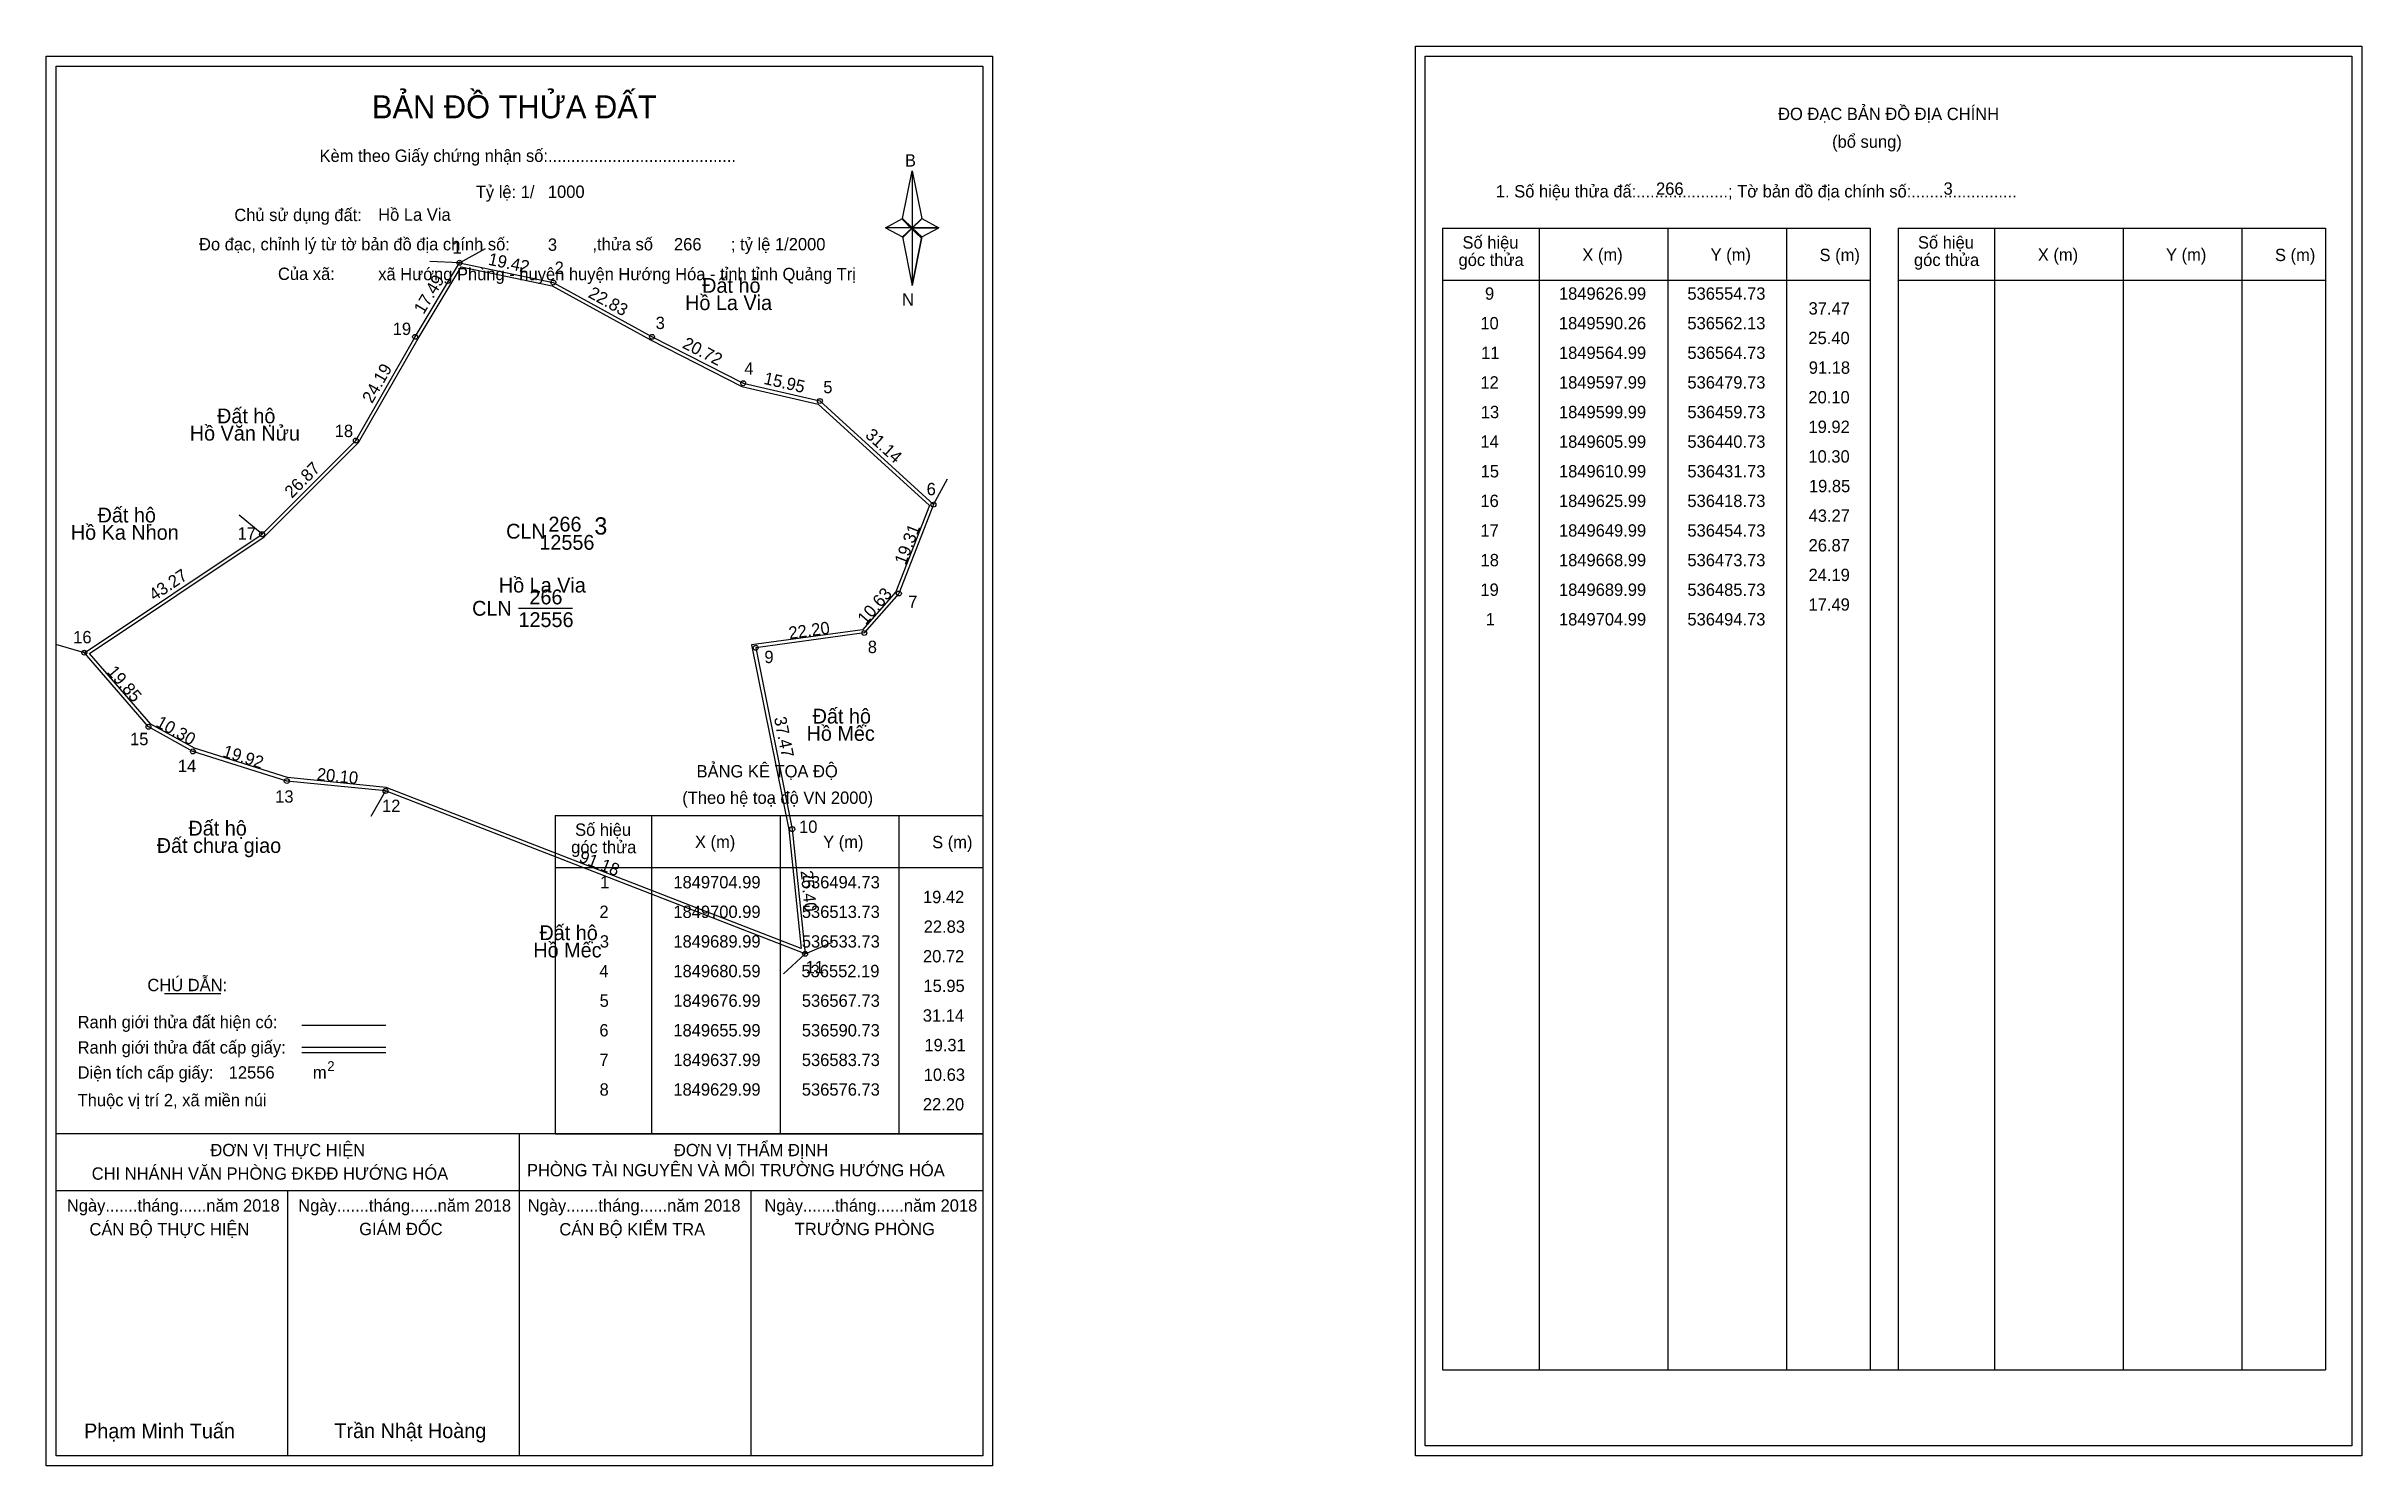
# Model space of a CAD drawing. Extents: x 536411 to 536880, y 1849461 to 1849749.
import ezdxf

# ---------------------------------------------------------------- set-up
doc = ezdxf.new("R2010")
doc.units = 0
for name, color, linetype in [('Level 1', 7, 'Continuous'), ('Level 10', 7, 'Continuous'), ('Level 11', 7, 'Continuous'), ('Level 13', 7, 'Continuous'), ('Level 2', 7, 'Continuous'), ('Level 27', 7, 'Continuous'), ('Level 3', 7, 'Continuous'), ('Level 36', 7, 'Continuous'), ('Level 4', 7, 'Continuous'), ('Level 49', 7, 'Continuous'), ('Level 5', 7, 'Continuous'), ('Level 53', 7, 'Continuous'), ('Level 55', 7, 'Continuous'), ('Level 6', 7, 'Continuous'), ('Level 63', 7, 'Continuous'), ('Level 7', 7, 'Continuous'), ('Level 9', 7, 'Continuous')]:
    doc.layers.add(name, color=color, linetype=linetype)

msp = doc.modelspace()

# ---------------------------------------------------------------- linework, layer by layer
at = {"layer": 'Level 1'}
for p, q in [((536413.03, 1849744.85), (536413.03, 1849744.85)), ((536690.35, 1849746.85), (536690.35, 1849746.85)), ((536584.45, 1849713.97), (536586.42, 1849723.61)), ((536586.42, 1849723.61), (536586.42, 1849712.09)), ((536586.42, 1849723.61), (536588.38, 1849713.97)), ((536581, 1849712.09), (536584.45, 1849713.97)), ((536584.45, 1849713.97), (536586.42, 1849712.09)), ((536586.27, 1849711.87), (536584.45, 1849713.75)), ((536586.42, 1849712.09), (536584.45, 1849710.25)), ((536586.27, 1849711.87), (536584.45, 1849710.03)), ((536584.45, 1849710.03), (536586.27, 1849711.87)), ((536584.45, 1849710.25), (536586.42, 1849700.39)), ((536588.24, 1849713.75), (536586.27, 1849711.87)), ((536586.27, 1849711.87), (536588.24, 1849713.75)), ((536588.24, 1849710.03), (536586.27, 1849711.87)), ((536588.38, 1849713.97), (536586.42, 1849712.09)), ((536586.42, 1849712.09), (536586.42, 1849700.39)), ((536586.42, 1849712.09), (536591.83, 1849712.09)), ((536586.42, 1849712.09), (536588.38, 1849710.25)), ((536588.38, 1849710.25), (536586.42, 1849700.39)), ((536588.38, 1849710.25), (536591.83, 1849712.09)), ((536693.88, 1849712), (536780.48, 1849712)), ((536713.47, 1849480.73), (536713.47, 1849712)), ((536739.54, 1849480.73), (536739.54, 1849712)), ((536763.52, 1849712), (536763.52, 1849480.73)), ((536780.48, 1849712), (536780.48, 1849480.73)), ((536786.14, 1849712), (536872.74, 1849712)), ((536805.73, 1849480.73), (536805.73, 1849712)), ((536831.8, 1849480.73), (536831.8, 1849712)), ((536855.77, 1849712), (536855.77, 1849480.73)), ((536872.74, 1849712), (536872.74, 1849480.73)), ((536693.88, 1849701.47), (536780.48, 1849701.47)), ((536786.14, 1849701.47), (536872.74, 1849701.47)), ((536514.12, 1849593.03), (536600.72, 1849593.03)), ((536533.71, 1849528.5), (536533.71, 1849593.03)), ((536559.78, 1849528.5), (536559.78, 1849593.03)), ((536583.75, 1849593.03), (536583.75, 1849528.5)), ((536514.12, 1849582.5), (536600.72, 1849582.5)), ((536434.94, 1849556.92), (536446.35, 1849556.92)), ((536462.81, 1849550.51), (536479.82, 1849550.51)), ((536462.81, 1849546.07), (536479.82, 1849546.07)), ((536462.81, 1849544.97), (536479.82, 1849544.97)), ((536519.85, 1849528.5), (536413.02, 1849528.5)), ((536600.72, 1849528.5), (536495.88, 1849528.5)), ((536506.87, 1849463.28), (536506.87, 1849528.5)), ((536514.12, 1849528.5), (536600.72, 1849528.5)), ((536600.72, 1849516.95), (536413.02, 1849516.95)), ((536459.95, 1849463.28), (536459.95, 1849516.95)), ((536553.8, 1849463.28), (536553.8, 1849516.95)), ((536693.88, 1849480.73), (536872.74, 1849480.73)), ((536600.72, 1849463.28), (536600.72, 1849463.28)), ((536878.05, 1849465.28), (536878.05, 1849465.28))]:
    msp.add_line(p, q, dxfattribs=at)
for points in [[(536584.45, 1849713.97), (536586.42, 1849723.61), (536586.42, 1849712.09)], [(536581, 1849712.09), (536584.45, 1849710.25), (536586.42, 1849712.09)], [(536586.42, 1849712.09), (536588.38, 1849713.97), (536591.83, 1849712.09)], [(536586.42, 1849712.09), (536586.42, 1849700.39), (536588.38, 1849710.25)]]:
    msp.add_lwpolyline(points, close=True, dxfattribs=at)
at = {"layer": 'Level 10'}
for points in [[(536418.73, 1849625.99), (536454.73, 1849649.99), (536473.73, 1849668.99), (536485.73, 1849689.99), (536494.73, 1849704.99), (536513.73, 1849700.99), (536533.73, 1849689.99), (536552.19, 1849680.59), (536567.73, 1849676.99), (536590.73, 1849655.99), (536583.73, 1849637.99), (536576.73, 1849629.99), (536554.73, 1849626.99), (536562.13, 1849590.26), (536564.73, 1849564.99), (536479.73, 1849597.99), (536459.73, 1849599.99), (536440.73, 1849605.99), (536431.73, 1849610.99)], [(536419.78, 1849625.85), (536455.18, 1849649.45), (536474.29, 1849668.56), (536486.33, 1849689.64), (536495.07, 1849704.2), (536513.48, 1849700.33), (536533.4, 1849689.37), (536551.95, 1849679.93), (536567.39, 1849676.35), (536589.9, 1849655.8), (536583.12, 1849638.36), (536576.38, 1849630.65), (536553.9, 1849627.58), (536561.44, 1849590.15), (536563.92, 1849566.06), (536479.89, 1849598.68), (536459.87, 1849600.68), (536441.01, 1849606.64), (536432.18, 1849611.54)]]:
    msp.add_lwpolyline(points, close=True, dxfattribs=at)
at = {"layer": 'Level 11'}
for centre in [(536494.73, 1849704.99), (536513.73, 1849700.99), (536485.73, 1849689.99), (536533.73, 1849689.99), (536552.19, 1849680.59), (536567.73, 1849676.99), (536473.73, 1849668.99), (536590.73, 1849655.99), (536454.73, 1849649.99), (536583.73, 1849637.99), (536576.73, 1849629.99), (536418.73, 1849625.99), (536418.73, 1849625.99), (536554.73, 1849626.99), (536431.73, 1849610.99), (536440.73, 1849605.99), (536459.73, 1849599.99), (536479.73, 1849597.99), (536562.13, 1849590.26), (536564.73, 1849564.99)]:
    msp.add_circle(centre, 0.5, dxfattribs=at)
at = {"layer": 'Level 27'}
for p, q in [((536494.73, 1849704.99), (536488.74, 1849705.28)), ((536494.73, 1849704.99), (536500, 1849707.87)), ((536590.73, 1849655.99), (536593.61, 1849661.25)), ((536454.73, 1849649.99), (536450.12, 1849653.83)), ((536418.73, 1849625.99), (536412.97, 1849627.67)), ((536479.73, 1849597.99), (536476.74, 1849592.79)), ((536564.73, 1849564.99), (536560.34, 1849560.9)), ((536564.73, 1849564.99), (536570.25, 1849567.35))]:
    msp.add_line(p, q, dxfattribs=at)
at = {"layer": 'Level 3'}
for p, q in [((536693.88, 1849712), (536693.88, 1849480.73)), ((536786.14, 1849712), (536786.14, 1849480.73)), ((536514.12, 1849593.03), (536514.12, 1849528.5))]:
    msp.add_line(p, q, dxfattribs=at)
at = {"layer": 'Level 63'}
for points in [[(536688.35, 1849748.85), (536880.05, 1849748.85), (536880.05, 1849463.28), (536688.35, 1849463.28)], [(536411.02, 1849746.85), (536602.72, 1849746.85), (536602.72, 1849461.28), (536411.02, 1849461.28)], [(536413.02, 1849744.85), (536600.72, 1849744.85), (536600.72, 1849463.28), (536413.02, 1849463.28)], [(536690.35, 1849746.85), (536878.05, 1849746.85), (536878.05, 1849465.28), (536690.35, 1849465.28)]]:
    msp.add_lwpolyline(points, close=True, dxfattribs=at)
at = {"layer": 'Level 9'}
msp.add_line((536506.67, 1849634.99), (536517.59, 1849634.99), dxfattribs=at)

# ---------------------------------------------------------------- texts
at = {"layer": 'Level 1'}
for s, height, p in [('BẢN ĐỒ THỬA ĐẤT', 4.6657, (536476.99, 1849734.26)), ('ĐO ĐẠC BẢN ĐỒ ĐỊA CHÍNH', 2.5, (536761.83, 1849733.91)), ('Kèm theo Giấy chứng nhận số:.........................................', 2.5, (536466.37, 1849725.43)), ('(bổ sung)', 2.5, (536772.77, 1849728.29)), ('B', 2.5, (536584.96, 1849724.49)), ('1. Số hiệu thửa đấ:....................; Tờ bản đồ địa chính số:.......................', 2.5, (536704.66, 1849718.23)), ('Chủ sử dụng đất:', 2.5, (536449.11, 1849713.44)), ('Đo đạc, chỉnh lý từ tờ bản đồ địa chính số:                  ,thửa số                 ; tỷ lệ 1/2000', 2.5, (536441.96, 1849707.51)), ('Số hiệu', 2.5, (536697.9, 1849707.87)), ('Số hiệu', 2.5, (536790.16, 1849707.87)), ('góc thửa', 2.5, (536697.1, 1849704.34)), ('X (m)', 2.5, (536722.18, 1849705.39)), ('Y (m)', 2.5, (536748.16, 1849705.39)), ('S (m)', 2.5, (536770.23, 1849705.34)), ('góc thửa', 2.5, (536789.36, 1849704.34)), ('X (m)', 2.5, (536814.44, 1849705.39)), ('Y (m)', 2.5, (536840.41, 1849705.39)), ('S (m)', 2.5, (536862.49, 1849705.34)), ('Của xã:', 2.5, (536457.95, 1849701.51)), ('N', 2.5, (536584.36, 1849696.32)), ('BẢNG KÊ TỌA ĐỘ', 2.5, (536542.75, 1849600.73)), ('(Theo hệ toạ độ VN 2000)', 2.5, (536539.85, 1849595.37)), ('góc thửa', 2.5, (536517.34, 1849585.36)), ('Số hiệu', 2.5, (536518.14, 1849588.89)), ('X (m)', 2.5, (536542.42, 1849586.42)), ('Y (m)', 2.5, (536568.39, 1849586.42)), ('S (m)', 2.5, (536590.47, 1849586.37)), ('CHÚ DẪN:', 2.5, (536431.5, 1849557.42)), ('Ranh giới thửa đất hiện có:', 2.5, (536417.37, 1849549.92)), ('Ranh giới thửa đất cấp giấy:', 2.5, (536417.37, 1849544.78)), ('Diện tích cấp giấy:', 2.5, (536417.37, 1849539.7)), ('m', 2.5, (536465.03, 1849539.72)), ('2', 2, (536467.93, 1849541.23)), ('Thuộc vị trí 2, xã miền núi', 2.5, (536417.37, 1849534.1)), ('ĐƠN VỊ THỰC HIỆN', 2.5, (536444.26, 1849523.98)), ('ĐƠN VỊ THẨM ĐỊNH', 2.5, (536538.16, 1849523.98)), ('CHI NHÁNH VĂN PHÒNG ĐKĐĐ HƯỚNG HÓA', 2.5, (536420.22, 1849519.22)), ('PHÒNG TÀI NGUYÊN VÀ MÔI TRƯỜNG HƯỚNG HÓA', 2.5, (536508.39, 1849519.91)), ('Ngày.......tháng......năm 2018', 2.5, (536415.19, 1849512.75)), ('Ngày.......tháng......năm 2018', 2.5, (536462.06, 1849512.75)), ('Ngày.......tháng......năm 2018', 2.5, (536508.54, 1849512.75)), ('Ngày.......tháng......năm 2018', 2.5, (536556.5, 1849512.75)), ('CÁN BỘ THỰC HIỆN', 2.5, (536419.77, 1849507.93)), ('GIÁM ĐỐC', 2.5, (536474.41, 1849507.99)), ('CÁN BỘ KIỂM TRA', 2.5, (536514.95, 1849507.93)), ('TRƯỞNG PHÒNG', 2.5, (536562.64, 1849507.99)), ('Trần Nhật Hoàng', 3, (536469.38, 1849466.87)), ('Phạm Minh Tuấn', 3, (536418.68, 1849466.82))]:
    msp.add_text(s, height=height, dxfattribs=at).set_placement(p)
at = {"layer": 'Level 11'}
msp.add_text('Tỷ lệ: 1/', height=2.5, dxfattribs=at).set_placement((536498.03, 1849718.12))
at = {"layer": 'Level 13'}
for s, p in [('CLN', (536497.28, 1849633.49)), ('266', (536508.89, 1849635.79)), ('12556', (536506.67, 1849631.19))]:
    msp.add_text(s, height=3, dxfattribs=at).set_placement(p)
at = {"layer": 'Level 2'}
msp.add_text('Hồ La Via', height=3, dxfattribs=at).set_placement((536502.7, 1849638.19))
at = {"layer": 'Level 3'}
msp.add_text('CLN', height=3, dxfattribs=at).set_placement((536504.17, 1849649.11))
at = {"layer": 'Level 36'}
for s, p in [('Đất hộ', (536543.88, 1849698.91)), ('Hồ La Via', (536540.42, 1849695.41)), ('Hồ Văn Nửu', (536440.09, 1849668.97)), ('Đất hộ', (536445.61, 1849672.47)), ('Đất hộ', (536421.41, 1849652.38)), ('Hồ Ka Nhon', (536415.99, 1849648.88)), ('Hồ Mếc', (536565.03, 1849608.14)), ('Đất hộ', (536566.26, 1849611.64)), ('Đất hộ', (536439.82, 1849588.94)), ('Đất chưa giao', (536433.39, 1849585.44)), ('Đất hộ', (536510.91, 1849567.76)), ('Hồ Mếc', (536509.68, 1849564.26))]:
    msp.add_text(s, height=3, dxfattribs=at).set_placement(p)
at = {"layer": 'Level 4'}
msp.add_text('266', height=3, dxfattribs=at).set_placement((536512.74, 1849650.55))
at = {"layer": 'Level 49'}
for s, rotation, p in [('19.42', 348.1113, (536500.4, 1849704.61)), ('17.49', 59.0362, (536487.45, 1849694.41)), ('22.83', 331.1892, (536520.61, 1849698.12)), ('20.72', 333.0144, (536539.69, 1849687.85)), ('24.19', 60.2551, (536477.01, 1849676.35)), ('15.95', 346.9569, (536556.21, 1849680.48)), ('31.14', 317.6026, (536576.75, 1849669.84)), ('26.87', 45, (536460.78, 1849657.18)), ('19.31', 68.7495, (536585.06, 1849643.62)), ('43.27', 33.6901, (536432.9, 1849636.4)), ('10.63', 48.8141, (536576.99, 1849631.51)), ('22.20', 7.7652, (536561.57, 1849628.73)), ('19.85', 310.9144, (536423.19, 1849622.06)), ('10.30', 330.9454, (536433.04, 1849611.18)), ('37.47', 281.3909, (536558.41, 1849612.78)), ('19.92', 342.4744, (536446.58, 1849604.98)), ('20.10', 354.2894, (536465.74, 1849600.19)), ('91.18', 338.782, (536518.74, 1849583.7)), ('25.40', 275.8744, (536563.81, 1849581.77))]:
    msp.add_text(s, height=2.5, rotation=rotation, dxfattribs=at).set_placement(p)
at = {"layer": 'Level 5'}
msp.add_text('12556', height=3, dxfattribs=at).set_placement((536510.9, 1849646.85))
at = {"layer": 'Level 53'}
for s, p in [('9', (536702.46, 1849697.51)), ('1849626.99', (536717.44, 1849697.51)), ('536554.73', (536743.46, 1849697.51)), ('37.47', (536768.01, 1849694.51)), ('10', (536701.52, 1849691.51)), ('1849590.26', (536717.43, 1849691.51)), ('536562.13', (536743.46, 1849691.51)), ('25.40', (536767.97, 1849688.51)), ('11', (536701.68, 1849685.51)), ('1849564.99', (536717.44, 1849685.51)), ('536564.73', (536743.46, 1849685.51)), ('12', (536701.53, 1849679.51)), ('1849597.99', (536717.44, 1849679.51)), ('536479.73', (536743.46, 1849679.51)), ('91.18', (536768.05, 1849682.51)), ('20.10', (536767.97, 1849676.51)), ('13', (536701.61, 1849673.51)), ('1849599.99', (536717.44, 1849673.51)), ('536459.73', (536743.46, 1849673.51)), ('19.92', (536767.99, 1849670.51)), ('14', (536701.52, 1849667.51)), ('1849605.99', (536717.44, 1849667.51)), ('536440.73', (536743.46, 1849667.51)), ('15', (536701.58, 1849661.51)), ('1849610.99', (536717.44, 1849661.51)), ('536431.73', (536743.46, 1849661.51)), ('10.30', (536767.97, 1849664.51)), ('16', (536701.53, 1849655.51)), ('1849625.99', (536717.44, 1849655.51)), ('536418.73', (536743.46, 1849655.51)), ('19.85', (536768.08, 1849658.51)), ('43.27', (536768.01, 1849652.51)), ('17', (536701.54, 1849649.51)), ('1849649.99', (536717.44, 1849649.51)), ('536454.73', (536743.46, 1849649.51)), ('26.87', (536768.01, 1849646.51)), ('18', (536701.56, 1849643.51)), ('1849668.99', (536717.44, 1849643.51)), ('536473.73', (536743.46, 1849643.51)), ('19', (536701.53, 1849637.51)), ('1849689.99', (536717.44, 1849637.51)), ('536485.73', (536743.46, 1849637.51)), ('24.19', (536768, 1849640.51)), ('17.49', (536768, 1849634.51)), ('1', (536702.6, 1849631.51)), ('1849704.99', (536717.44, 1849631.51)), ('536494.73', (536743.46, 1849631.51)), ('1', (536523.22, 1849578.25)), ('1849704.99', (536538.05, 1849578.25)), ('536494.73', (536564.07, 1849578.25)), ('2', (536523.07, 1849572.25)), ('1849700.99', (536538.05, 1849572.25)), ('536513.73', (536564.07, 1849572.25)), ('19.42', (536588.61, 1849575.25)), ('3', (536523.15, 1849566.25)), ('1849689.99', (536538.05, 1849566.25)), ('536533.73', (536564.07, 1849566.25)), ('22.83', (536588.76, 1849569.25)), ('20.72', (536588.61, 1849563.25)), ('4', (536523.06, 1849560.25)), ('1849680.59', (536538.05, 1849560.25)), ('536552.19', (536563.99, 1849560.25)), ('15.95', (536588.7, 1849557.25)), ('5', (536523.11, 1849554.25)), ('1849676.99', (536538.05, 1849554.25)), ('536567.73', (536564.07, 1849554.25)), ('6', (536523.06, 1849548.25)), ('1849655.99', (536538.05, 1849548.25)), ('536590.73', (536564.07, 1849548.25)), ('31.14', (536588.58, 1849551.25)), ('19.31', (536588.91, 1849545.25)), ('7', (536523.07, 1849542.25)), ('1849637.99', (536538.05, 1849542.25)), ('536583.73', (536564.07, 1849542.25)), ('10.63', (536588.76, 1849539.25)), ('8', (536523.1, 1849536.25)), ('1849629.99', (536538.05, 1849536.25)), ('536576.73', (536564.07, 1849536.25)), ('22.20', (536588.59, 1849533.25))]:
    msp.add_text(s, height=2.5, dxfattribs=at).set_placement(p)
at = {"layer": 'Level 55'}
for s, height, p in [('1', 0.4, (536494.62, 1849704.99)), ('0', 0.11, (536494.69, 1849704.88)), ('0', 0.11, (536494.69, 1849704.88)), ('0', 0.11, (536494.69, 1849704.88)), ('2', 0.4, (536513.59, 1849700.99)), ('0', 0.11, (536513.69, 1849700.88)), ('0', 0.11, (536513.69, 1849700.88)), ('19', 0.4, (536485.45, 1849689.99)), ('0', 0.11, (536485.69, 1849689.88)), ('3', 0.4, (536533.61, 1849689.99)), ('0', 0.11, (536533.69, 1849689.88)), ('0', 0.11, (536533.69, 1849689.88)), ('4', 0.4, (536552.05, 1849680.59)), ('0', 0.11, (536552.15, 1849680.48)), ('0', 0.11, (536552.15, 1849680.48)), ('5', 0.4, (536567.6, 1849676.99)), ('0', 0.11, (536567.69, 1849676.88)), ('0', 0.11, (536567.69, 1849676.88)), ('18', 0.4, (536473.45, 1849668.99)), ('0', 0.11, (536473.69, 1849668.88)), ('6', 0.4, (536590.59, 1849655.99)), ('0', 0.11, (536590.69, 1849655.88)), ('0', 0.11, (536590.69, 1849655.88)), ('0', 0.11, (536590.69, 1849655.88)), ('0', 0.11, (536590.69, 1849655.88)), ('17', 0.4, (536454.45, 1849649.99)), ('0', 0.11, (536454.69, 1849649.88)), ('0', 0.11, (536454.69, 1849649.88)), ('7', 0.4, (536583.6, 1849637.99)), ('0', 0.11, (536583.69, 1849637.88)), ('0', 0.11, (536583.69, 1849637.88)), ('8', 0.4, (536576.6, 1849629.99)), ('0', 0.11, (536576.69, 1849629.88)), ('0', 0.11, (536576.69, 1849629.88)), ('16', 0.4, (536418.45, 1849625.99)), ('0', 0.11, (536418.69, 1849625.88)), ('0', 0.11, (536418.69, 1849625.88)), ('9', 0.4, (536554.59, 1849626.99)), ('0', 0.11, (536554.69, 1849626.88)), ('0', 0.11, (536554.69, 1849626.88)), ('15', 0.4, (536431.45, 1849610.99)), ('0', 0.11, (536431.69, 1849610.88)), ('14', 0.4, (536440.44, 1849605.99)), ('0', 0.11, (536440.69, 1849605.88)), ('13', 0.4, (536459.46, 1849599.99)), ('0', 0.11, (536459.69, 1849599.88)), ('12', 0.4, (536479.45, 1849597.99)), ('0', 0.11, (536479.69, 1849597.88)), ('0', 0.11, (536479.69, 1849597.88)), ('10', 0.4, (536561.85, 1849590.26)), ('0', 0.11, (536562.09, 1849590.15)), ('0', 0.11, (536562.09, 1849590.15)), ('11', 0.4, (536564.47, 1849564.99)), ('0', 0.11, (536564.69, 1849564.88)), ('0', 0.11, (536564.69, 1849564.88)), ('0', 0.11, (536564.69, 1849564.88))]:
    msp.add_text(s, height=height, dxfattribs=at).set_placement(p)
at = {"layer": 'Level 6'}
for s, p in [('1000', (536512.63, 1849718.14)), ('266', (536737.11, 1849718.77)), ('3', (536795.35, 1849718.79)), ('Hồ La Via', (536478.25, 1849713.5)), ('3', (536512.63, 1849707.42)), ('266', (536538.17, 1849707.5)), ('xã Hướng Phùng - huyện huyện Hướng Hóa - tỉnh tỉnh Quảng Trị', (536478.26, 1849701.46)), ('12556', (536447.97, 1849539.71))]:
    msp.add_text(s, height=2.5, dxfattribs=at).set_placement(p)
at = {"layer": 'Level 7'}
msp.add_text('3', height=3.5, dxfattribs=at).set_placement((536522.05, 1849649.93))
at = {"layer": 'Level 9'}
for s, p in [('1', (536493.32, 1849706.86)), ('2', (536514, 1849702.74)), ('19', (536481.2, 1849690.36)), ('3', (536534.46, 1849691.57)), ('4', (536552.43, 1849682.35)), ('5', (536568.42, 1849678.57)), ('18', (536469.45, 1849669.68)), ('6', (536589.35, 1849657.9)), ('17', (536449.77, 1849648.91)), ('7', (536585.63, 1849635.08)), ('16', (536416.47, 1849627.9)), ('9', (536556.49, 1849623.89)), ('8', (536577.43, 1849625.92)), ('15', (536427.99, 1849607.26)), ('14', (536437.68, 1849601.8)), ('13', (536457.39, 1849595.61)), ('12', (536479.03, 1849593.72)), ('10', (536563.51, 1849589.49)), ('11', (536564.85, 1849561.06))]:
    msp.add_text(s, height=2.5, dxfattribs=at).set_placement(p)

doc.saveas('drawing.dxf')
